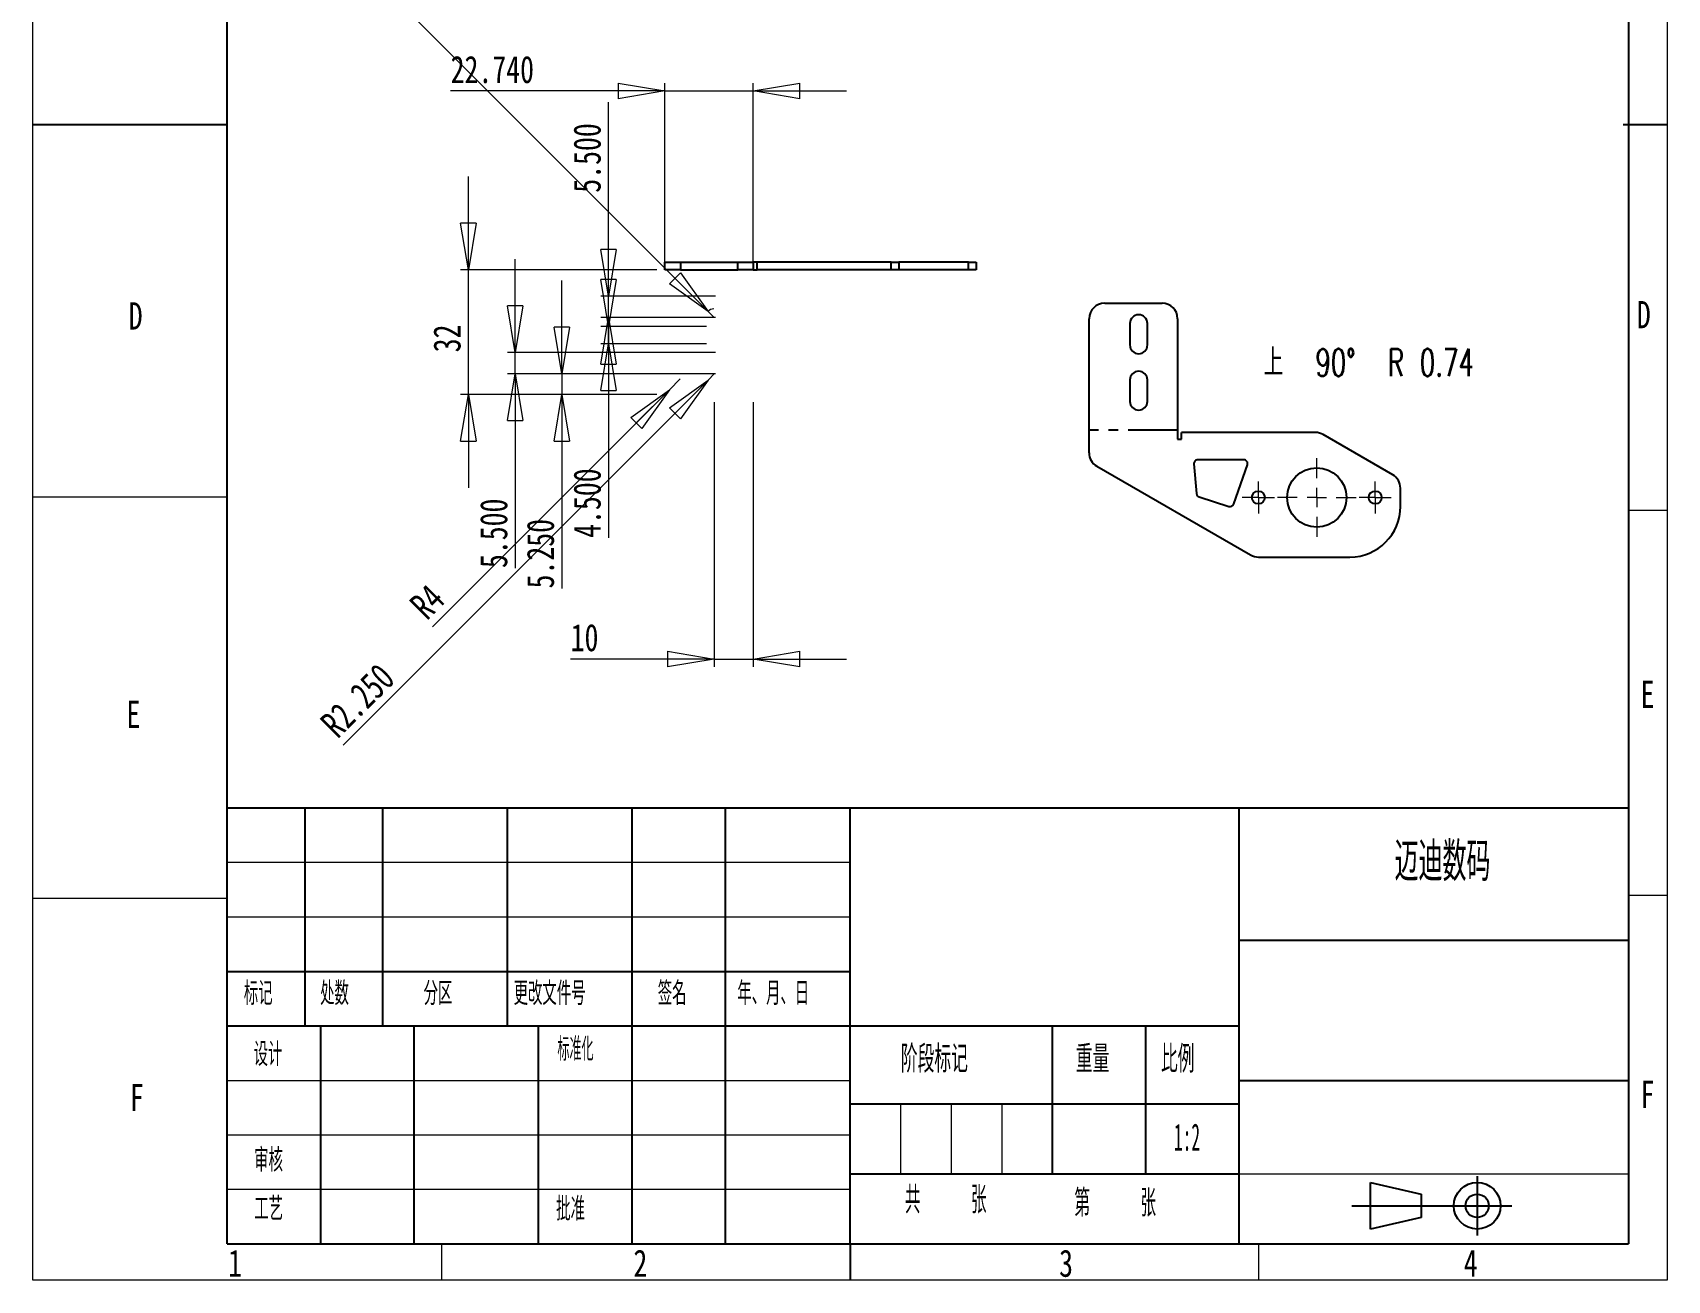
# Model space of a CAD drawing. Header units: millimetres. Extents: x 0 to 210, y 0 to 297.
# Drawn here: x 0 to 210, y 0 to 160.3 of the extents above; entities that cross this region are included whole.
import ezdxf

# ---------------------------------------------------------------- set-up
doc = ezdxf.new("R2010")
doc.units = ezdxf.units.MM
doc.header["$PDSIZE"] = -1
doc.linetypes.add('CENTER', pattern=[10.16, 6.35, -1.27, 1.27, -1.27])
doc.layers.add('图形符号', color=7, linetype='Continuous', lineweight=25)
doc.styles.add('SLDTEXTSTYLE0', font='TXT', dxfattribs={"width": 0.56, "bigfont": 'bigfont'})
doc.styles.add('SLDTEXTSTYLE1', font='TXT', dxfattribs={"width": 0.75})
doc.styles.add('SLDTEXTSTYLE3', font='TXT', dxfattribs={"width": 0.469, "bigfont": 'bigfont'})
doc.styles.add('SLDTEXTSTYLE4', font='TXT', dxfattribs={"width": 0.52, "bigfont": 'bigfont'})
doc.styles.add('SLDTEXTSTYLE5', font='TXT', dxfattribs={"width": 0.469})
doc.styles.add('SLDTEXTSTYLE6', font='TXT', dxfattribs={"width": 0.660714, "bigfont": 'bigfont'})
doc.dimstyles.new('SLDDIMSTYLE0', dxfattribs={"dimtxt": 3.5, "dimasz": 6, "dimexe": 0, "dimexo": 0.0625, "dimgap": 0.875, "dimtad": 1, "dimdec": 3, "dimlfac": 2, "dimrnd": 1e-09, "dimzin": 4, "dimdsep": 46, "dimtxsty": 'SLDTEXTSTYLE1', "dimblk1": 'CLOSED', "dimblk2": 'CLOSED', "dimsah": 1, "dimcen": 0.09, "dimadec": 0, "dimazin": 1, "dimtfac": 1, "dimtdec": 3, "dimtmove": 0, "dimatfit": 0, "dimldrblk": 'CLOSED', "dimfxl": 1, "dimfrac": 2, "dimtolj": 1, "dimtzin": 12, "dimarcsym": 0})
doc.dimstyles.new('SLDDIMSTYLE1', dxfattribs={"dimtxt": 3.5, "dimasz": 6, "dimexe": 0, "dimexo": 0.0625, "dimgap": 0.875, "dimtad": 1, "dimdec": 3, "dimlfac": 2, "dimrnd": 1e-09, "dimzin": 12, "dimdsep": 46, "dimtxsty": 'SLDTEXTSTYLE1', "dimblk1": 'CLOSED', "dimblk2": 'CLOSED', "dimsah": 1, "dimcen": 0.09, "dimadec": 0, "dimazin": 3, "dimtfac": 1, "dimtdec": 3, "dimtmove": 0, "dimatfit": 0, "dimldrblk": 'CLOSED', "dimfxl": 1, "dimfrac": 2, "dimtolj": 1, "dimtzin": 12, "dimarcsym": 0})
doc.dimstyles.new('SLDDIMSTYLE4', dxfattribs={"dimtxt": 3.5, "dimasz": 6, "dimexe": 0, "dimexo": 0.0625, "dimgap": 0.875, "dimtad": 1, "dimdec": 3, "dimlfac": 2, "dimrnd": 1e-09, "dimzin": 12, "dimdsep": 46, "dimtxsty": 'SLDTEXTSTYLE1', "dimblk1": 'CLOSED', "dimblk2": 'CLOSED', "dimsah": 1, "dimcen": 0, "dimadec": 0, "dimazin": 3, "dimtfac": 1, "dimtdec": 3, "dimtofl": 0, "dimtmove": 0, "dimatfit": 3, "dimldrblk": 'CLOSED', "dimfxl": 1, "dimfrac": 2, "dimtolj": 1, "dimtzin": 12, "dimarcsym": 0})
doc.dimstyles.new('SLDDIMSTYLE5', dxfattribs={"dimtxt": 3.5, "dimasz": 6, "dimexe": 0, "dimexo": 0.0625, "dimgap": 0.875, "dimtad": 1, "dimdec": 3, "dimlfac": 2, "dimrnd": 1e-09, "dimzin": 4, "dimdsep": 46, "dimtxsty": 'SLDTEXTSTYLE1', "dimblk1": 'CLOSED', "dimblk2": 'CLOSED', "dimsah": 1, "dimcen": 0, "dimadec": 0, "dimazin": 1, "dimtfac": 1, "dimtdec": 3, "dimtofl": 0, "dimtmove": 0, "dimatfit": 3, "dimldrblk": 'CLOSED', "dimfxl": 1, "dimfrac": 2, "dimtolj": 1, "dimtzin": 12, "dimarcsym": 0})

# ---------------------------------------------------------------- blocks, each defined once
blk = doc.blocks.new('_Closed')
at = {"color": 0, "linetype": 'ByBlock', "lineweight": -2}
for p, q in [((-1, 0.166667), (0, 0)), ((-1, 0.166667), (-1, -0.166667)), ((0, 0), (-1, -0.166667)), ((0, 0), (-1, 0))]:
    blk.add_line(p, q, dxfattribs=at)
blk = doc.blocks.new('_D_22')
at = {"color": 7, "linetype": 'Continuous', "lineweight": 0}
for p, q in [((81.2, 130.83), (81.2, 153.83)), ((92.57, 130.83), (92.57, 153.83)), ((81.2, 152.83), (53.69, 152.83)), ((81.2, 152.83), (92.57, 152.83)), ((92.57, 152.83), (104.57, 152.83))]:
    blk.add_line(p, q, dxfattribs=at)
at = {"color": 7, "linetype": 'Continuous', "lineweight": 18, "xscale": 6, "yscale": 6}
blk.add_blockref('_Closed', (81.2, 152.83, 7.55), dxfattribs=at)
at = {"color": 7, "linetype": 'Continuous', "lineweight": 18, "xscale": 6, "yscale": 6, "rotation": 180}
blk.add_blockref('_Closed', (92.57, 152.83, 7.55), dxfattribs=at)
at = {"color": 7, "linetype": 'Continuous', "lineweight": 18, "insert": (53.69, 157.34), "char_height": 3.5, "attachment_point": 1, "style": 'SLDTEXTSTYLE1'}
blk.add_mtext('22.740', dxfattribs=at)
blk = doc.blocks.new('_D_23')
at = {"color": 7, "linetype": 'Continuous', "lineweight": 0}
for p, q in [((55.98, 129.83), (55.98, 141.83)), ((80.2, 129.83), (54.98, 129.83)), ((55.98, 113.83), (55.98, 129.83)), ((80.2, 113.83), (54.98, 113.83)), ((55.98, 113.83), (55.98, 101.83))]:
    blk.add_line(p, q, dxfattribs=at)
at = {"color": 7, "linetype": 'Continuous', "lineweight": 18, "xscale": 6, "yscale": 6}
for p, rotation in [((55.98, 129.83, 7.55), 270), ((55.98, 113.83, 7.55), 90)]:
    blk.add_blockref('_Closed', p, dxfattribs=dict(at, rotation=rotation))
at = {"color": 7, "linetype": 'Continuous', "lineweight": 18, "insert": (51.47, 119.24), "char_height": 3.5, "attachment_point": 1, "rotation": 90, "style": 'SLDTEXTSTYLE1'}
blk.add_mtext('32', dxfattribs=at)
blk = doc.blocks.new('_D_24')
at = {"color": 7, "linetype": 'Continuous', "lineweight": 0}
for p, q in [((87.57, 112.83), (87.57, 78.83)), ((92.57, 112.83), (92.57, 78.83)), ((87.57, 79.83), (69.11, 79.83)), ((87.57, 79.83), (92.57, 79.83)), ((92.57, 79.83), (104.57, 79.83))]:
    blk.add_line(p, q, dxfattribs=at)
at = {"color": 7, "linetype": 'Continuous', "lineweight": 18, "xscale": 6, "yscale": 6}
blk.add_blockref('_Closed', (87.57, 79.83, 8.55), dxfattribs=at)
at = {"color": 7, "linetype": 'Continuous', "lineweight": 18, "xscale": 6, "yscale": 6, "rotation": 180}
blk.add_blockref('_Closed', (92.57, 79.83, 8.55), dxfattribs=at)
at = {"color": 7, "linetype": 'Continuous', "lineweight": 18, "insert": (69.11, 84.34), "char_height": 3.5, "attachment_point": 1, "style": 'SLDTEXTSTYLE1'}
blk.add_mtext('10', dxfattribs=at)
blk = doc.blocks.new('_D_25')
at = {"color": 7, "linetype": 'Continuous', "lineweight": 0}
for p, q in [((61.98, 119.21), (61.98, 131.21)), ((87.7, 119.21), (60.98, 119.21)), ((61.98, 116.46), (61.98, 119.21)), ((87.7, 116.46), (60.98, 116.46)), ((61.98, 116.46), (61.98, 91.52))]:
    blk.add_line(p, q, dxfattribs=at)
at = {"color": 7, "linetype": 'Continuous', "lineweight": 18, "xscale": 6, "yscale": 6}
for p, rotation in [((61.98, 119.21, 8.55), 270), ((61.98, 116.46, 8.55), 90)]:
    blk.add_blockref('_Closed', p, dxfattribs=dict(at, rotation=rotation))
at = {"color": 7, "linetype": 'Continuous', "lineweight": 18, "insert": (57.47, 91.52), "char_height": 3.5, "attachment_point": 1, "rotation": 90, "style": 'SLDTEXTSTYLE1'}
blk.add_mtext('5.500', dxfattribs=at)
blk = doc.blocks.new('_D_26')
at = {"color": 7, "linetype": 'Continuous', "lineweight": 0}
for p, q in [((73.98, 126.46), (73.98, 151.39)), ((87.7, 126.46), (72.98, 126.46)), ((73.98, 123.71), (73.98, 126.46)), ((87.7, 123.71), (72.98, 123.71)), ((73.98, 123.71), (73.98, 111.71))]:
    blk.add_line(p, q, dxfattribs=at)
at = {"color": 7, "linetype": 'Continuous', "lineweight": 18, "xscale": 6, "yscale": 6}
for p, rotation in [((73.98, 126.46, 8.55), 270), ((73.98, 123.71, 8.55), 90)]:
    blk.add_blockref('_Closed', p, dxfattribs=dict(at, rotation=rotation))
at = {"color": 7, "linetype": 'Continuous', "lineweight": 18, "insert": (69.47, 139.75), "char_height": 3.5, "attachment_point": 1, "rotation": 90, "style": 'SLDTEXTSTYLE1'}
blk.add_mtext('5.500', dxfattribs=at)
blk = doc.blocks.new('_D_27')
at = {"color": 7, "linetype": 'Continuous', "lineweight": 0}
for q in [(42.14, 169.14), (87.57, 123.71)]:
    blk.add_line((86.78, 124.5), q, dxfattribs=at)
at = {"color": 7, "linetype": 'Continuous', "lineweight": 18}
blk.add_arc((87.57, 123.71), 1.13, 93.3665, 138.3665, dxfattribs=at)
at = {"color": 7, "linetype": 'Continuous', "lineweight": 18, "xscale": 6, "yscale": 6, "rotation": 315}
blk.add_blockref('_Closed', (86.78, 124.5, 8.55), dxfattribs=at)
at = {"color": 7, "linetype": 'Continuous', "lineweight": 18, "insert": (45.32, 172.33), "char_height": 3.5, "attachment_point": 1, "rotation": 315, "style": 'SLDTEXTSTYLE1'}
blk.add_mtext('R2.250', dxfattribs=at)
blk = doc.blocks.new('_D_28')
at = {"color": 7, "linetype": 'Continuous', "lineweight": 0}
for q in [(39.88, 68.76), (87.57, 116.46)]:
    blk.add_line((86.78, 115.66), q, dxfattribs=at)
at = {"color": 7, "linetype": 'Continuous', "lineweight": 18, "xscale": 6, "yscale": 6, "rotation": 45}
blk.add_blockref('_Closed', (86.78, 115.66, 8.55), dxfattribs=at)
at = {"color": 7, "linetype": 'Continuous', "lineweight": 18, "insert": (36.69, 71.95), "char_height": 3.5, "attachment_point": 1, "rotation": 45, "style": 'SLDTEXTSTYLE1'}
blk.add_mtext('R2.250', dxfattribs=at)
blk = doc.blocks.new('_D_29')
at = {"color": 7, "linetype": 'Continuous', "lineweight": 0}
for p, q in [((67.98, 116.46), (67.98, 128.46)), ((86.57, 116.46), (66.98, 116.46)), ((67.98, 116.46), (67.98, 113.83)), ((80.2, 113.83), (66.98, 113.83)), ((67.98, 113.83), (67.98, 88.9))]:
    blk.add_line(p, q, dxfattribs=at)
at = {"color": 7, "linetype": 'Continuous', "lineweight": 18, "xscale": 6, "yscale": 6}
for p, rotation in [((67.98, 116.46, 8.55), 270), ((67.98, 113.83, 8.55), 90)]:
    blk.add_blockref('_Closed', p, dxfattribs=dict(at, rotation=rotation))
at = {"color": 7, "linetype": 'Continuous', "lineweight": 18, "insert": (63.47, 88.9), "char_height": 3.5, "attachment_point": 1, "rotation": 90, "style": 'SLDTEXTSTYLE1'}
blk.add_mtext('5.250', dxfattribs=at)
blk = doc.blocks.new('_D_30')
at = {"color": 7, "linetype": 'Continuous', "lineweight": 0}
for p, q in [((73.98, 122.58), (73.98, 134.58)), ((86.57, 122.58), (72.98, 122.58)), ((73.98, 120.33), (73.98, 122.58)), ((86.57, 120.33), (72.98, 120.33)), ((73.98, 120.33), (73.98, 95.4))]:
    blk.add_line(p, q, dxfattribs=at)
at = {"color": 7, "linetype": 'Continuous', "lineweight": 18, "xscale": 6, "yscale": 6}
for p, rotation in [((73.98, 122.58, 8.55), 270), ((73.98, 120.33, 8.55), 90)]:
    blk.add_blockref('_Closed', p, dxfattribs=dict(at, rotation=rotation))
at = {"color": 7, "linetype": 'Continuous', "lineweight": 18, "insert": (69.47, 95.4), "char_height": 3.5, "attachment_point": 1, "rotation": 90, "style": 'SLDTEXTSTYLE1'}
blk.add_mtext('4.500', dxfattribs=at)
blk = doc.blocks.new('_D_31')
at = {"color": 7, "linetype": 'Continuous', "lineweight": 0}
for q in [(83.2, 115.83), (51.35, 83.98)]:
    blk.add_line((81.79, 114.42), q, dxfattribs=at)
at = {"color": 7, "linetype": 'Continuous', "lineweight": 18, "xscale": 6, "yscale": 6, "rotation": 45}
blk.add_blockref('_Closed', (81.79, 114.42, 8.55), dxfattribs=at)
at = {"color": 7, "linetype": 'Continuous', "lineweight": 18, "insert": (48.17, 87.16), "char_height": 3.5, "attachment_point": 1, "rotation": 45, "style": 'SLDTEXTSTYLE1'}
blk.add_mtext('R4', dxfattribs=at)
blk = doc.blocks.new('SW_CENTERMARKSYMBOL_3')
at = {"color": 0, "linetype": 'Continuous', "lineweight": 18}
for p, q in [((-1.25, 0), (-2.075, 0)), ((0, 0), (-1.25, 0)), ((0, 1.25), (0, 2.075)), ((0, 0), (0, 1.25)), ((0, 0), (0, -1.25)), ((0, 0), (1.25, 0)), ((1.25, 0), (2.075, 0)), ((0, -1.25), (0, -2.075))]:
    blk.add_line(p, q, dxfattribs=at)
blk = doc.blocks.new('SW_CENTERMARKSYMBOL_4')
at = {"color": 0, "linetype": 'Continuous', "lineweight": 18}
for p, q in [((-1.25, 0), (-2.075, 0)), ((0, 0), (-1.25, 0)), ((0, 1.25), (0, 2.075)), ((0, 0), (0, 1.25)), ((0, 0), (0, -1.25)), ((0, 0), (1.25, 0)), ((1.25, 0), (2.075, 0)), ((0, -1.25), (0, -2.075))]:
    blk.add_line(p, q, dxfattribs=at)
blk = doc.blocks.new('SW_CENTERMARKSYMBOL_5')
at = {"color": 0, "linetype": 'Continuous', "lineweight": 18}
for p, q in [((0, 2.5), (0, 5.05)), ((-2.5, 0), (-5.05, 0)), ((0, 0), (-1.25, 0)), ((0, 0), (0, 1.25)), ((0, 0), (0, -1.25)), ((0, 0), (1.25, 0)), ((2.5, 0), (5.05, 0)), ((0, -2.5), (0, -5.05))]:
    blk.add_line(p, q, dxfattribs=at)

msp = doc.modelspace()

# ---------------------------------------------------------------- linework, layer by layer
at = {"color": 5, "linetype": 'Continuous', "lineweight": 18}
for p, q in [((0, 0), (0, 297)), ((210, 297), (210, 0))]:
    msp.add_line(p, q, dxfattribs=at)
at = {"color": 7, "linetype": 'Continuous', "lineweight": 25}
for p, q in [((25, 4.692515), (25, 292)), ((205, 292), (205, 4.692515)), ((0, 148.5), (25, 148.5)), ((204.325381, 148.5), (210, 148.5)), ((81.204486, 129.830095), (81.204486, 130.830095)), ((81.204486, 130.830095), (83.204486, 130.830095)), ((83.204486, 130.830095), (83.204486, 129.830095)), ((83.204486, 130.830095), (90.574486, 130.830095)), ((90.574486, 129.830095), (90.574486, 130.830095)), ((90.574486, 130.830095), (92.574486, 130.830095)), ((92.574486, 130.830095), (92.574486, 129.830095)), ((93.074486, 130.830095), (92.574486, 130.830095)), ((93.074486, 129.830095), (93.074486, 130.830095)), ((110.276282, 130.830095), (93.074486, 130.830095)), ((110.276282, 129.830095), (110.276282, 130.830095)), ((110.276282, 130.830095), (111.276282, 130.830095)), ((111.276282, 130.830095), (111.276282, 129.830095)), ((120.204486, 130.830095), (111.276282, 130.830095)), ((120.204486, 129.830095), (120.204486, 130.830095)), ((120.204486, 130.830095), (121.204486, 130.830095)), ((121.204486, 130.830095), (121.204486, 129.830095)), ((83.204486, 129.830095), (81.204486, 129.830095)), ((83.204486, 129.830095), (90.574486, 129.830095)), ((92.574486, 129.830095), (90.574486, 129.830095)), ((92.574486, 129.830095), (93.074486, 129.830095)), ((110.276282, 129.830095), (93.074486, 129.830095)), ((111.276282, 129.830095), (110.276282, 129.830095)), ((120.204486, 129.830095), (111.276282, 129.830095)), ((121.204486, 129.830095), (120.204486, 129.830095)), ((137.71876, 125.563574), (145.08876, 125.563574)), ((135.71876, 106.340952), (135.71876, 123.563574)), ((140.96376, 122.938574), (140.96376, 120.188574)), ((143.21376, 120.188574), (143.21376, 122.938574)), ((147.08876, 123.563574), (147.08876, 108.067951)), ((140.96376, 115.688574), (140.96376, 112.938574)), ((143.21376, 112.938574), (143.21376, 115.688574)), ((147.08876, 108.067951), (147.58876, 108.067951)), ((147.58876, 108.067951), (147.58876, 108.936251)), ((164.790557, 108.936251), (147.58876, 108.936251)), ((174.71876, 103.513602), (165.790557, 108.668302)), ((155.58486, 105.436251), (149.684415, 105.436251)), ((136.71876, 104.608901), (156.472281, 93.204201)), ((149.186317, 104.892673), (149.519306, 101.086598)), ((154.308309, 99.757318), (156.056975, 104.771608)), ((175.71876, 99.436251), (175.71876, 101.781551)), ((149.866579, 100.653466), (153.68537, 99.445252)), ((157.472281, 92.936251), (169.21876, 92.936251)), ((25, 60.692515), (205, 60.692515)), ((35, 32.692515), (35, 60.692515)), ((45, 32.692515), (45, 60.692515)), ((61, 32.692515), (61, 60.692515)), ((77, 32.692515), (77, 60.692515)), ((89, 32.692515), (89, 60.692515)), ((105, 4.692515), (105, 60.692515)), ((155, 4.692515), (155, 60.692515)), ((155, 43.692515), (205, 43.692515)), ((25, 39.692515), (105, 39.692515)), ((25, 32.692515), (105, 32.692515)), ((37, 4.692515), (37, 32.692515)), ((49, 4.692515), (49, 32.692515)), ((65, 4.692515), (65, 32.692515)), ((77, 4.692515), (77, 32.692515)), ((89, 4.692515), (89, 32.692515)), ((105, 32.692515), (155, 32.692695)), ((131, 13.692515), (131, 32.692609)), ((143, 13.692524), (143, 32.692652)), ((155, 25.692515), (205, 25.692515)), ((105, 22.692515), (155, 22.692515)), ((105, 13.692515), (155, 13.692515)), ((25, 4.692515), (205, 4.692515)), ((105, 4.692515), (105, 0))]:
    msp.add_line(p, q, dxfattribs=at)
at = {"color": 7, "linetype": 'CENTER'}
msp.add_line((147.08876, 109.249913), (135.71876, 109.249913), dxfattribs=at)
at = {"color": 7, "linetype": 'Continuous', "lineweight": 18}
for p, q in [((25, 100.638237), (0, 100.638237)), ((205, 98.979499), (210, 98.979499)), ((105, 53.692515), (25.000001, 53.692515)), ((25, 49.077764), (0, 49.077764)), ((205, 49.5), (210, 49.5)), ((25.000001, 46.692515), (105, 46.692515)), ((25, 25.692515), (105, 25.692515)), ((111.5, 22.692515), (111.5, 13.692515)), ((118, 22.692515), (118, 13.692515)), ((124.5, 22.692515), (124.5, 13.692515)), ((25.000001, 18.692515), (105, 18.692515)), ((155, 13.692515), (205, 13.692515)), ((25.000001, 11.692515), (105, 11.692515)), ((52.5, 4.692515), (52.5, 0)), ((157.5, 4.692515), (157.5, 0)), ((210, 0), (0, 0))]:
    msp.add_line(p, q, dxfattribs=at)
at = {"color": 7, "linetype": 'Continuous', "lineweight": 25}
for centre, radius in [((164.96876, 100.586251), 3.8), ((157.46876, 100.586251), 0.825), ((172.46876, 100.586251), 0.825)]:
    msp.add_circle(centre, radius, dxfattribs=at)
for centre, radius, start, end in [((137.71876, 123.563574), 2, 90, 180), ((142.08876, 122.938574), 1.125, 0, 180), ((145.08876, 123.563574), 2, 0, 90), ((142.08876, 120.188574), 1.125, 180, 0), ((142.08876, 115.688574), 1.125, 0, 180), ((142.08876, 112.938574), 1.125, 180, 0), ((164.790557, 106.936251), 2, 60, 90), ((137.71876, 106.340952), 2, 180, 240), ((149.684415, 104.936251), 0.5, 90, 185), ((155.58486, 104.936251), 0.5, 340.77447156, 90), ((173.71876, 101.781551), 2, 0, 60), ((150.017403, 101.130176), 0.5, 185, 252.44332745), ((153.836194, 99.921962), 0.5, 252.44332745, 340.77447156), ((169.21876, 99.436251), 6.5, 270, 0), ((157.472281, 94.936251), 2, 240, 270)]:
    msp.add_arc(centre, radius, start, end, dxfattribs=at)
at = {"color": 7, "linetype": 'Continuous', "lineweight": 0}
msp.add_point((205, 60.692515), dxfattribs=at)
at = {"layer": '图形符号'}
for p, q in [((185.574576, 13.376356), (185.574576, 5.756518)), ((171.87247, 6.578102), (171.87247, 12.578102)), ((171.87247, 12.578102), (178.37247, 11.078102)), ((178.37247, 11.078102), (178.37247, 8.078102)), ((169.490199, 9.578102), (190.044736, 9.578102)), ((178.37247, 8.078102), (171.87247, 6.578102))]:
    msp.add_line(p, q, dxfattribs=at)
for radius in [3, 1.5]:
    msp.add_circle((185.574576, 9.578102), radius, dxfattribs=at)

# ---------------------------------------------------------------- block references
at = {"color": 7, "linetype": 'Continuous', "lineweight": 0}
for name, p in [('SW_CENTERMARKSYMBOL_5', (164.96876, 100.586251)), ('SW_CENTERMARKSYMBOL_3', (157.46876, 100.586251)), ('SW_CENTERMARKSYMBOL_4', (172.46876, 100.586251))]:
    msp.add_blockref(name, p, dxfattribs=at)

# ---------------------------------------------------------------- texts
for s, insert, char_height, attachment_point, style in [('D', (12.336547, 125.668155), 3.5, 1, 'SLDTEXTSTYLE1'), ('D', (206.08632, 125.831491), 3.5, 1, 'SLDTEXTSTYLE1'), ('上  90°  R 0.74', (171.633093, 119.689709), 3.5, 2, 'SLDTEXTSTYLE6'), ('E', (206.565444, 77.058107), 3.5, 1, 'SLDTEXTSTYLE1'), ('E', (12.048079, 74.4871), 3.5, 1, 'SLDTEXTSTYLE1'), ('迈迪数码', (181.121335, 56.29568), 5, 2, 'SLDTEXTSTYLE0'), ('标记', (27.124391, 38.371724), 3, 1, 'SLDTEXTSTYLE0'), ('处数', (36.92961, 38.371724), 3, 1, 'SLDTEXTSTYLE0'), ('分区', (50.217957, 38.371724), 3, 1, 'SLDTEXTSTYLE0'), ('更改文件号', (61.788202, 38.371724), 3, 1, 'SLDTEXTSTYLE0'), ('签名', (80.305, 38.371724), 3, 1, 'SLDTEXTSTYLE0'), ('年、月、日', (90.521279, 38.371724), 3, 1, 'SLDTEXTSTYLE0'), ('标准化', (67.415663, 31.203499), 3, 1, 'SLDTEXTSTYLE3'), ('设计', (28.381867, 30.547664), 3, 1, 'SLDTEXTSTYLE0'), ('阶段标记', (111.526416, 30.194986), 3.5, 1, 'SLDTEXTSTYLE0'), ('重量', (134.014308, 30.194986), 3.5, 1, 'SLDTEXTSTYLE0'), ('比例', (144.948302, 30.194986), 3.5, 1, 'SLDTEXTSTYLE0'), ('F', (12.480781, 25.236836), 3.5, 1, 'SLDTEXTSTYLE1'), ('F', (206.577248, 25.644667), 3.5, 1, 'SLDTEXTSTYLE1'), ('1:2', (148.29785, 20.154239), 3.5, 2, 'SLDTEXTSTYLE5'), ('审核', (28.456867, 16.960254), 3, 1, 'SLDTEXTSTYLE0'), ('工艺', (28.469367, 10.683304), 3, 1, 'SLDTEXTSTYLE0'), ('批准', (67.256505, 10.683304), 3, 1, 'SLDTEXTSTYLE0'), ('共    张', (112.057584, 12.089614), 3.5, 1, 'SLDTEXTSTYLE4'), ('第    张', (133.835298, 11.678425), 3.5, 1, 'SLDTEXTSTYLE4'), ('1', (25.099179, 3.947531), 3.5, 1, 'SLDTEXTSTYLE1'), ('2', (77.176463, 3.947531), 3.5, 1, 'SLDTEXTSTYLE1'), ('3', (131.864281, 3.947531), 3.5, 1, 'SLDTEXTSTYLE1'), ('4', (183.844134, 3.947531), 3.5, 1, 'SLDTEXTSTYLE1')]:
    msp.add_mtext(s, dxfattribs=dict(at, insert=insert, char_height=char_height, attachment_point=attachment_point, style=style))

# ---------------------------------------------------------------- dimensions: what is measured, and where the dimension line sits
at = {"color": 7, "linetype": 'Continuous', "lineweight": 18}
for center, mpoint, dimstyle, picture, middle in [((87.574486, 123.705095), (86.778991, 124.50059), 'SLDDIMSTYLE5', '_D_27', (47.204496, 164.075105)), ((87.574486, 116.455095), (86.778991, 115.6596), 'SLDDIMSTYLE5', '_D_28', (44.949496, 73.830105)), ((83.204486, 115.830095), (81.790272, 114.415881), 'SLDDIMSTYLE4', '_D_31', (53.204496, 85.830105))]:
    dim = msp.add_radius_dim(center=center, mpoint=mpoint, dimstyle=dimstyle, dxfattribs=at)
    dim.commit()
    dim.dimension.update_dxf_attribs({"geometry": picture, "text_midpoint": middle, "dimtype": 164})
for base, p1, p2, dimstyle, picture, middle in [((92.574486, 155.60822), (81.204486, 129.830095), (92.574486, 129.830095), 'SLDDIMSTYLE0', '_D_22', (60.799624, 155.60822)), ((92.574486, 82.60822), (87.574486, 113.830095), (92.574486, 113.830095), 'SLDDIMSTYLE1', '_D_24', (71.695319, 82.60822))]:
    dim = msp.add_linear_dim(base=base, p1=p1, p2=p2, dimstyle=dimstyle, dxfattribs=at)
    dim.commit()
    dim.dimension.update_dxf_attribs({"geometry": picture, "text_midpoint": middle, "dimtype": 160})
for base, p1, p2, dimstyle, picture, middle in [((71.204486, 126.455095), (88.699486, 123.705095), (88.699486, 126.455095), 'SLDDIMSTYLE0', '_D_26', (71.204486, 145.566901)), ((53.204486, 129.830095), (81.204486, 113.830095), (81.204486, 129.830095), 'SLDDIMSTYLE1', '_D_23', (53.204486, 121.830095)), ((71.204486, 122.580095), (87.574486, 120.330095), (87.574486, 122.580095), 'SLDDIMSTYLE0', '_D_30', (71.204486, 101.218289)), ((59.204486, 119.205095), (88.699486, 116.455095), (88.699486, 119.205095), 'SLDDIMSTYLE0', '_D_25', (59.204486, 97.343289)), ((65.204486, 113.830095), (87.574486, 116.455095), (81.204486, 113.830095), 'SLDDIMSTYLE0', '_D_29', (65.204486, 94.718289))]:
    dim = msp.add_linear_dim(base=base, p1=p1, p2=p2, angle=90, dimstyle=dimstyle, dxfattribs=at)
    dim.commit()
    dim.dimension.update_dxf_attribs({"geometry": picture, "text_midpoint": middle, "dimtype": 160})

doc.saveas('drawing.dxf')
